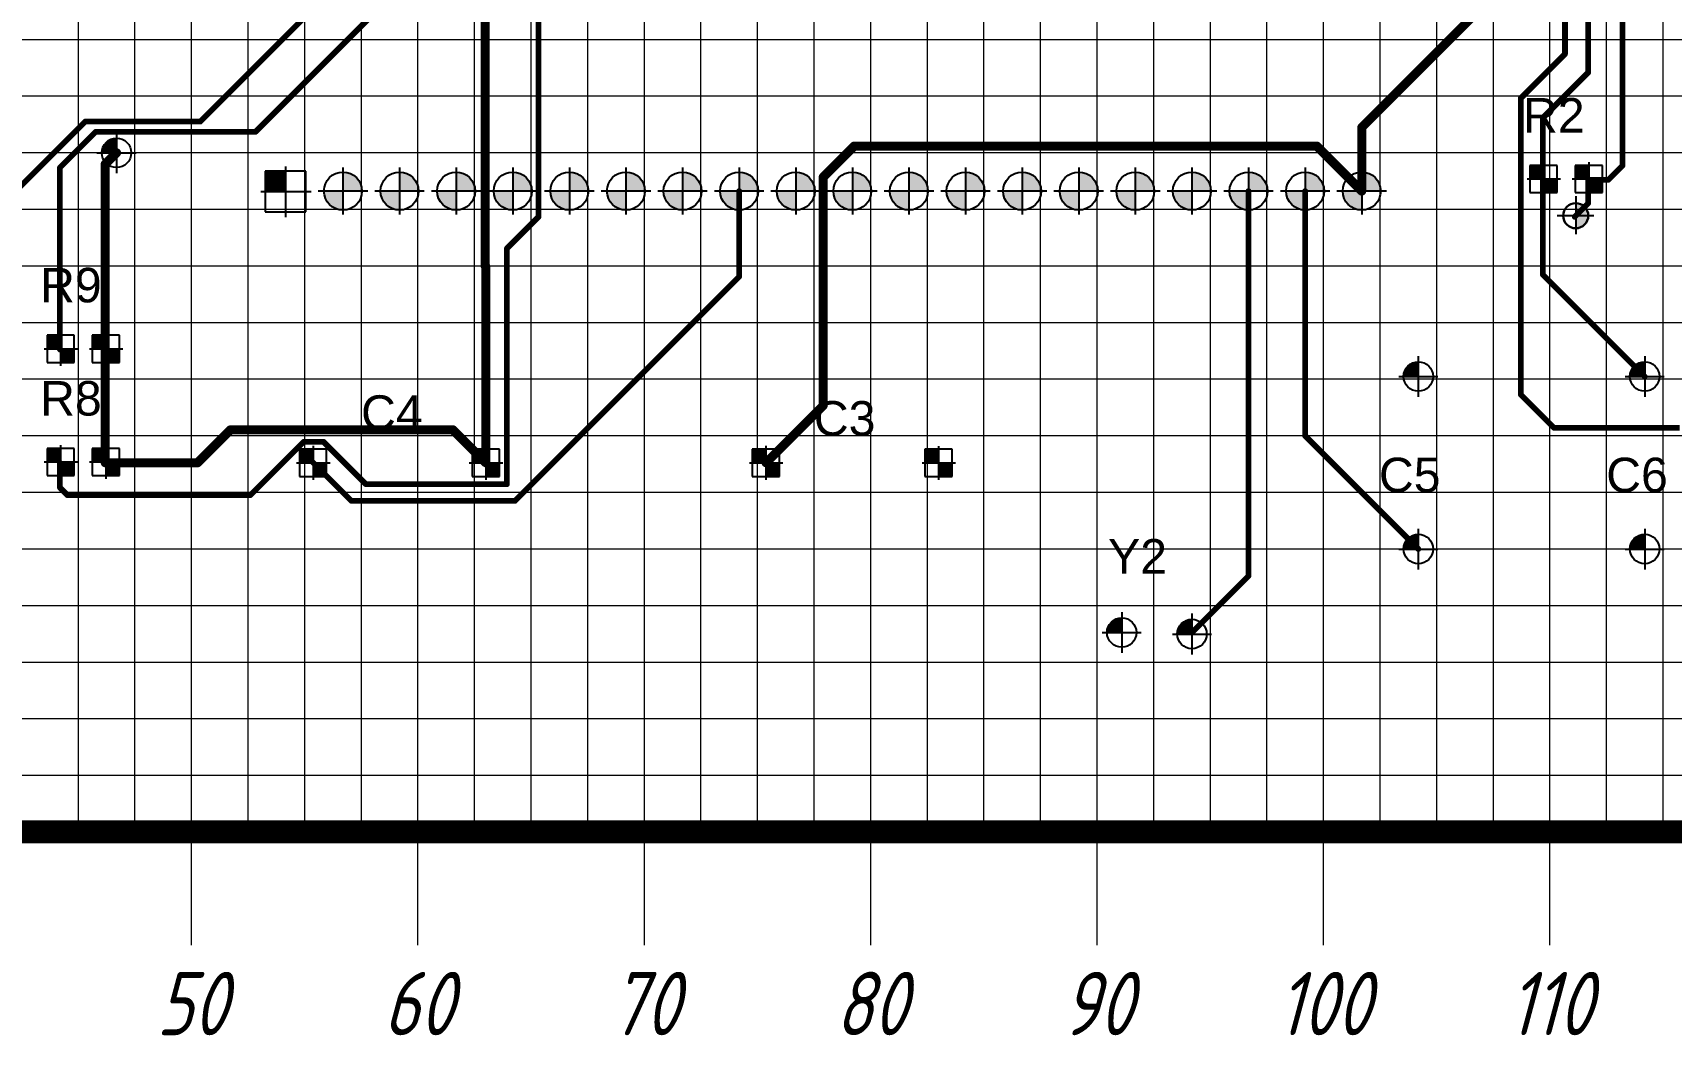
# Model space of a CAD drawing. Header units: millimetres. Extents: x 4478846 to 4492776, y 3796523 to 3799112.
# Drawn here: x 4488930.6 to 4489003, y 3797390.9 to 3797435.2 of the extents above; entities that cross this region are included whole.
import ezdxf

# ---------------------------------------------------------------- set-up
doc = ezdxf.new("R2010")
doc.units = ezdxf.units.MM
doc.linetypes.add('ACAD_ISO08W100', pattern=[36, 24, -3, 6, -3])
doc.layers.get('0').update_dxf_attribs({"lineweight": 25})
for name, color, linetype in [('InternalPlane1', 76, 'Continuous'), ('InternalPlane2', 16, 'Continuous'), ('MultiLayer', 9, 'Continuous'), ('TopLayer', 1, 'Continuous'), ('TopOverlay', 2, 'Continuous'), ('Размеры', 7, 'Continuous')]:
    doc.layers.add(name, color=color, linetype=linetype)
for name, color, linetype, lineweight in [('Tonkaya', 3, 'Continuous', 25), ('TXT', 220, 'Continuous', 20), ('тонкая', 7, 'Continuous', 13)]:
    doc.layers.add(name, color=color, linetype=linetype, lineweight=lineweight)
doc.styles.get("Standard").update_dxf_attribs({"font": 'arial.ttf'})
doc.styles.add('стиль1', font='romans.shx', dxfattribs={"width": 0.75, "oblique": 15, "height": 3.5})

# ---------------------------------------------------------------- blocks, each defined once
blk = doc.blocks.new('*U210')
at = {"layer": 'тонкая'}
blk.add_line((-64, 0), (64, 0), dxfattribs=at)
blk = doc.blocks.new('*U211')
at = {"layer": 'тонкая', "color": 0, "linetype": 'ByBlock', "lineweight": -2, "transparency": 16777216}
for p in [(0, 35), (0, 32.5), (0, 30), (0, 27.5), (0, 25), (0, 22.5), (0, 20), (0, 17.5), (0, 15), (0, 12.5), (0, 10), (0, 7.5), (0, 5), (0, 2.5), (0, 0)]:
    blk.add_blockref('*U210', p, dxfattribs=at)
blk = doc.blocks.new('*U212')
at = {"layer": 'тонкая'}
blk.add_line((0, 47.5), (0, -47.5), dxfattribs=at)
blk = doc.blocks.new('*U213')
at = {"layer": 'тонкая', "color": 0, "linetype": 'ByBlock', "lineweight": -2, "transparency": 16777216}
for p in [(45, 0), (47.5, 0), (50, 0), (52.5, 0), (55, 0), (57.5, 0), (60, 0), (62.5, 0), (65, 0), (67.5, 0), (70, 0), (72.5, 0), (75, 0), (77.5, 0), (80, 0), (82.5, 0), (85, 0), (87.5, 0), (90, 0), (92.5, 0), (95, 0), (97.5, 0), (100, 0), (102.5, 0), (105, 0), (107.5, 0), (110, 0), (112.5, 0), (115, 0)]:
    blk.add_blockref('*U212', p, dxfattribs=at)
blk = doc.blocks.new('*U204')
at = {"layer": 'тонкая'}
blk.add_line((0, 2.5), (0, -2.5), dxfattribs=at)
blk = doc.blocks.new('*U205')
at = {"layer": 'тонкая', "color": 0, "linetype": 'ByBlock', "lineweight": -2, "transparency": 16777216}
for p in [(50, 0), (60, 0), (70, 0), (80, 0), (90, 0), (100, 0), (110, 0)]:
    blk.add_blockref('*U204', p, dxfattribs=at)

msp = doc.modelspace()

# ---------------------------------------------------------------- hatches: boundary and pattern name
at = {"layer": 'Tonkaya'}
h = msp.add_hatch(color=7, dxfattribs=at)
h.dxf.hatch_style = 1
h.paths.add_polyline_path([(4488944.30968, 3797429.03318), (4488944.30968, 3797428.19432), (4488945.14854, 3797428.19432, 0.41421356)])
h.paths.add_polyline_path([(4488944.30968, 3797428.19432), (4488943.47082, 3797428.19432, 0.41421356), (4488944.30968, 3797427.35546)])
h = msp.add_hatch(color=7, dxfattribs=at)
h.dxf.hatch_style = 1
h.paths.add_polyline_path([(4488946.8097, 3797429.03318), (4488946.8097, 3797428.19432), (4488947.64856, 3797428.19432, 0.41421356)])
h.paths.add_polyline_path([(4488946.8097, 3797428.19432), (4488945.97084, 3797428.19432, 0.41421356), (4488946.8097, 3797427.35546)])
h = msp.add_hatch(color=7, dxfattribs=at)
h.dxf.hatch_style = 1
h.paths.add_polyline_path([(4488949.30967, 3797429.03318), (4488949.30967, 3797428.19432), (4488950.14853, 3797428.19432, 0.41421356)])
h.paths.add_polyline_path([(4488949.30967, 3797428.19432), (4488948.47081, 3797428.19432, 0.41421356), (4488949.30967, 3797427.35546)])
h = msp.add_hatch(color=7, dxfattribs=at)
h.dxf.hatch_style = 1
h.paths.add_polyline_path([(4488951.80969, 3797429.03318), (4488951.80969, 3797428.19432), (4488952.64855, 3797428.19432, 0.41421356)])
h.paths.add_polyline_path([(4488951.80969, 3797428.19432), (4488950.97083, 3797428.19432, 0.41421356), (4488951.80969, 3797427.35546)])
h = msp.add_hatch(color=7, dxfattribs=at)
h.dxf.hatch_style = 1
h.paths.add_polyline_path([(4488954.30971, 3797429.03318), (4488954.30971, 3797428.19432), (4488955.14857, 3797428.19432, 0.41421356)])
h.paths.add_polyline_path([(4488954.30971, 3797428.19432), (4488953.47085, 3797428.19432, 0.41421356), (4488954.30971, 3797427.35546)])
h = msp.add_hatch(color=7, dxfattribs=at)
h.dxf.hatch_style = 1
h.paths.add_polyline_path([(4488956.80968, 3797429.03318), (4488956.80968, 3797428.19432), (4488957.64854, 3797428.19432, 0.41421356)])
h.paths.add_polyline_path([(4488956.80968, 3797428.19432), (4488955.97082, 3797428.19432, 0.41421356), (4488956.80968, 3797427.35546)])
h = msp.add_hatch(color=7, dxfattribs=at)
h.dxf.hatch_style = 1
h.paths.add_polyline_path([(4488959.3097, 3797429.03318), (4488959.3097, 3797428.19432), (4488960.14856, 3797428.19432, 0.41421356)])
h.paths.add_polyline_path([(4488959.3097, 3797428.19432), (4488958.47084, 3797428.19432, 0.41421356), (4488959.3097, 3797427.35546)])
h = msp.add_hatch(color=7, dxfattribs=at)
h.dxf.hatch_style = 1
h.paths.add_polyline_path([(4488961.80967, 3797429.03318), (4488961.80967, 3797428.19432), (4488962.64853, 3797428.19432, 0.41421356)])
h.paths.add_polyline_path([(4488961.80967, 3797428.19432), (4488960.97081, 3797428.19432, 0.41421356), (4488961.80967, 3797427.35546)])
h = msp.add_hatch(color=7, dxfattribs=at)
h.dxf.hatch_style = 1
h.paths.add_polyline_path([(4488964.30969, 3797429.03318), (4488964.30969, 3797428.19432), (4488965.14855, 3797428.19432, 0.41421356)])
h.paths.add_polyline_path([(4488964.30969, 3797428.19432), (4488963.47083, 3797428.19432, 0.41421356), (4488964.30969, 3797427.35546)])
h = msp.add_hatch(color=7, dxfattribs=at)
h.dxf.hatch_style = 1
h.paths.add_polyline_path([(4488966.80971, 3797429.03318), (4488966.80971, 3797428.19432), (4488967.64857, 3797428.19432, 0.41421356)])
h.paths.add_polyline_path([(4488966.80971, 3797428.19432), (4488965.97085, 3797428.19432, 0.41421356), (4488966.80971, 3797427.35546)])
h = msp.add_hatch(color=7, dxfattribs=at)
h.dxf.hatch_style = 1
h.paths.add_polyline_path([(4488969.30968, 3797429.03318), (4488969.30968, 3797428.19432), (4488970.14854, 3797428.19432, 0.41421356)])
h.paths.add_polyline_path([(4488969.30968, 3797428.19432), (4488968.47082, 3797428.19432, 0.41421356), (4488969.30968, 3797427.35546)])
h = msp.add_hatch(color=7, dxfattribs=at)
h.dxf.hatch_style = 1
h.paths.add_polyline_path([(4488971.8097, 3797429.03318), (4488971.8097, 3797428.19432), (4488972.64856, 3797428.19432, 0.41421356)])
h.paths.add_polyline_path([(4488971.8097, 3797428.19432), (4488970.97084, 3797428.19432, 0.41421356), (4488971.8097, 3797427.35546)])
h = msp.add_hatch(color=7, dxfattribs=at)
h.dxf.hatch_style = 1
h.paths.add_polyline_path([(4488974.30967, 3797429.03318), (4488974.30967, 3797428.19432), (4488975.14853, 3797428.19432, 0.41421356)])
h.paths.add_polyline_path([(4488974.30967, 3797428.19432), (4488973.47081, 3797428.19432, 0.41421356), (4488974.30967, 3797427.35546)])
h = msp.add_hatch(color=7, dxfattribs=at)
h.dxf.hatch_style = 1
h.paths.add_polyline_path([(4488976.80969, 3797429.03318), (4488976.80969, 3797428.19432), (4488977.64855, 3797428.19432, 0.41421356)])
h.paths.add_polyline_path([(4488976.80969, 3797428.19432), (4488975.97083, 3797428.19432, 0.41421356), (4488976.80969, 3797427.35546)])
h = msp.add_hatch(color=7, dxfattribs=at)
h.dxf.hatch_style = 1
h.paths.add_polyline_path([(4488979.30971, 3797429.03318), (4488979.30971, 3797428.19432), (4488980.14857, 3797428.19432, 0.41421356)])
h.paths.add_polyline_path([(4488979.30971, 3797428.19432), (4488978.47085, 3797428.19432, 0.41421356), (4488979.30971, 3797427.35546)])
h = msp.add_hatch(color=7, dxfattribs=at)
h.dxf.hatch_style = 1
h.paths.add_polyline_path([(4488981.80968, 3797429.03318), (4488981.80968, 3797428.19432), (4488982.64854, 3797428.19432, 0.41421356)])
h.paths.add_polyline_path([(4488981.80968, 3797428.19432), (4488980.97082, 3797428.19432, 0.41421356), (4488981.80968, 3797427.35546)])
h = msp.add_hatch(color=7, dxfattribs=at)
h.dxf.hatch_style = 1
h.paths.add_polyline_path([(4488984.3097, 3797429.03318), (4488984.3097, 3797428.19432), (4488985.14856, 3797428.19432, 0.41421356)])
h.paths.add_polyline_path([(4488984.3097, 3797428.19432), (4488983.47084, 3797428.19432, 0.41421356), (4488984.3097, 3797427.35546)])
h = msp.add_hatch(color=7, dxfattribs=at)
h.dxf.hatch_style = 1
h.paths.add_polyline_path([(4488986.80967, 3797429.03318), (4488986.80967, 3797428.19432), (4488987.64853, 3797428.19432, 0.41421356)])
h.paths.add_polyline_path([(4488986.80967, 3797428.19432), (4488985.97081, 3797428.19432, 0.41421356), (4488986.80967, 3797427.35546)])
h = msp.add_hatch(color=7, dxfattribs=at)
h.dxf.hatch_style = 1
h.paths.add_polyline_path([(4488989.30969, 3797429.03318), (4488989.30969, 3797428.19432), (4488990.14855, 3797428.19432, 0.41421356)])
h.paths.add_polyline_path([(4488989.30969, 3797428.19432), (4488988.47083, 3797428.19432, 0.41421356), (4488989.30969, 3797427.35546)])
at = {"layer": 'TXT'}
h = msp.add_hatch(color=0, dxfattribs=at)
h.dxf.hatch_style = 1
h.paths.add_polyline_path([(4488934.3097, 3797430.53474, 0.41421356), (4488933.6593, 3797429.88434), (4488934.3097, 3797429.88434)])
h = msp.add_hatch(color=0, dxfattribs=at)
h.dxf.hatch_style = 1
h.paths.add_polyline_path([(4488991.80971, 3797420.65475, 0.41421356), (4488991.15931, 3797420.00435), (4488991.80971, 3797420.00435)])
h = msp.add_hatch(color=0, dxfattribs=at)
h.dxf.hatch_style = 1
h.paths.add_polyline_path([(4489001.80969, 3797420.65475, 0.41421356), (4489001.15929, 3797420.00435), (4489001.80969, 3797420.00435)])
h = msp.add_hatch(color=0, dxfattribs=at)
h.dxf.hatch_style = 1
h.paths.add_polyline_path([(4488991.80971, 3797413.03475, 0.41421356), (4488991.15931, 3797412.38435), (4488991.80971, 3797412.38435)])
h = msp.add_hatch(color=0, dxfattribs=at)
h.dxf.hatch_style = 1
h.paths.add_polyline_path([(4489001.80969, 3797413.03475, 0.41421356), (4489001.15929, 3797412.38435), (4489001.80969, 3797412.38435)])
h = msp.add_hatch(color=0, dxfattribs=at)
h.dxf.hatch_style = 1
h.paths.add_polyline_path([(4488978.70971, 3797409.34474, 0.41421356), (4488978.05931, 3797408.69434), (4488978.70971, 3797408.69434)])
h = msp.add_hatch(color=0, dxfattribs=at)
h.dxf.hatch_style = 1
h.paths.add_polyline_path([(4488981.80968, 3797409.28124, 0.41421356), (4488981.15928, 3797408.63084), (4488981.80968, 3797408.63084)])
at = {"layer": 'Размеры', "lineweight": 30}
h = msp.add_hatch(color=0, dxfattribs=at)
h.dxf.hatch_style = 1
edge = h.paths.add_edge_path()
edge.add_line((4488999.31718, 3797427.23976), (4488998.76281, 3797427.1047))
edge.add_line((4488998.76281, 3797427.1047), (4488998.76281, 3797426.54985))
edge.add_arc((4488998.81988, 3797427.07168), 0.52494, 263.7592025, 378.6746193)
edge = h.paths.add_edge_path()
edge.add_line((4488998.76281, 3797427.65954), (4488998.76281, 3797427.1047))
edge.add_line((4488998.76281, 3797427.1047), (4488999.31718, 3797427.23976))
edge.add_arc((4488998.72633, 3797427.03542), 0.62519, 19.0774453, 86.6543092)

# ---------------------------------------------------------------- linework, layer by layer
at = {"color": 7, "linetype": 'Continuous'}
for p, q in [((4488942.67696, 3797429.0736), (4488940.87376, 3797429.0736)), ((4488940.87376, 3797429.0736), (4488940.87376, 3797427.27041)), ((4488941.77536, 3797429.28254), (4488941.77475, 3797427.04609)), ((4488942.67696, 3797427.27041), (4488942.67696, 3797429.0736)), ((4488997.93967, 3797429.32935), (4488996.73754, 3797429.32935)), ((4488996.73754, 3797429.32935), (4488996.73754, 3797428.12722)), ((4488997.33861, 3797429.46864), (4488997.3382, 3797427.97767)), ((4488997.93967, 3797428.12722), (4488997.93967, 3797429.32935)), ((4488997.93967, 3797428.12722), (4488997.93967, 3797429.32935)), ((4488999.93967, 3797429.32935), (4488998.73754, 3797429.32935)), ((4488998.73754, 3797429.32935), (4488998.73754, 3797428.12722)), ((4488999.3386, 3797429.46864), (4488999.3382, 3797427.97767)), ((4488999.93967, 3797428.12722), (4488999.93967, 3797429.32935)), ((4488999.93967, 3797428.12722), (4488999.93967, 3797429.32935)), ((4488996.61117, 3797428.72828), (4488998.08749, 3797428.72828)), ((4488998.61116, 3797428.72828), (4489000.08749, 3797428.72828)), ((4488940.6842, 3797428.172), (4488942.89869, 3797428.172)), ((4488996.73754, 3797428.12722), (4488997.93967, 3797428.12722)), ((4488998.73754, 3797428.12722), (4488999.93967, 3797428.12722)), ((4488940.87376, 3797427.27041), (4488942.67696, 3797427.27041)), ((4488932.43968, 3797421.82934), (4488931.23755, 3797421.82934)), ((4488931.23755, 3797421.82934), (4488931.23755, 3797420.62721)), ((4488931.83861, 3797421.96863), (4488931.8382, 3797420.47766)), ((4488932.43968, 3797420.62721), (4488932.43968, 3797421.82934)), ((4488932.43968, 3797420.62721), (4488932.43968, 3797421.82934)), ((4488934.43967, 3797421.82934), (4488933.23754, 3797421.82934)), ((4488933.23754, 3797421.82934), (4488933.23754, 3797420.62721)), ((4488933.83861, 3797421.96863), (4488933.8382, 3797420.47766)), ((4488934.43967, 3797420.62721), (4488934.43967, 3797421.82934)), ((4488934.43967, 3797420.62721), (4488934.43967, 3797421.82934)), ((4488931.11117, 3797421.22827), (4488932.5875, 3797421.22827)), ((4488933.11117, 3797421.22827), (4488934.58749, 3797421.22827)), ((4488931.23755, 3797420.62721), (4488932.43968, 3797420.62721)), ((4488933.23754, 3797420.62721), (4488934.43967, 3797420.62721)), ((4488932.43968, 3797416.82935), (4488931.23755, 3797416.82935)), ((4488931.23755, 3797416.82935), (4488931.23755, 3797415.62722)), ((4488931.83861, 3797416.96864), (4488931.8382, 3797415.47767)), ((4488932.43968, 3797415.62722), (4488932.43968, 3797416.82935)), ((4488932.43968, 3797415.62722), (4488932.43968, 3797416.82935)), ((4488934.43967, 3797416.82935), (4488933.23754, 3797416.82935)), ((4488933.23754, 3797416.82935), (4488933.23754, 3797415.62722)), ((4488933.83861, 3797416.96864), (4488933.8382, 3797415.47767)), ((4488934.43967, 3797415.62722), (4488934.43967, 3797416.82935)), ((4488934.43967, 3797415.62722), (4488934.43967, 3797416.82935)), ((4488943.59004, 3797416.79541), (4488942.38791, 3797416.79541)), ((4488942.38791, 3797416.79541), (4488942.38791, 3797415.59328)), ((4488942.98898, 3797416.9347), (4488942.98857, 3797415.44374)), ((4488943.59004, 3797415.59328), (4488943.59004, 3797416.79541)), ((4488943.59004, 3797415.59328), (4488943.59004, 3797416.79541)), ((4488951.2197, 3797416.79435), (4488950.01757, 3797416.79435)), ((4488950.01757, 3797416.79435), (4488950.01757, 3797415.59221)), ((4488950.61863, 3797416.93364), (4488950.61822, 3797415.44267)), ((4488951.2197, 3797415.59221), (4488951.2197, 3797416.79435)), ((4488963.59005, 3797416.79541), (4488962.38792, 3797416.79541)), ((4488962.38792, 3797416.79541), (4488962.38792, 3797415.59328)), ((4488962.98899, 3797416.9347), (4488962.98858, 3797415.44374)), ((4488963.59005, 3797415.59328), (4488963.59005, 3797416.79541)), ((4488963.59005, 3797415.59328), (4488963.59005, 3797416.79541)), ((4488971.21971, 3797416.79435), (4488970.01758, 3797416.79435)), ((4488970.01758, 3797416.79435), (4488970.01758, 3797415.59221)), ((4488970.61864, 3797416.93364), (4488970.61824, 3797415.44267)), ((4488971.21971, 3797415.59221), (4488971.21971, 3797416.79435)), ((4488931.11117, 3797416.22828), (4488932.5875, 3797416.22828)), ((4488933.11117, 3797416.22828), (4488934.58749, 3797416.22828)), ((4488942.26154, 3797416.19435), (4488943.73786, 3797416.19435)), ((4488949.89119, 3797416.19328), (4488951.36752, 3797416.19328)), ((4488962.26155, 3797416.19435), (4488963.73787, 3797416.19435)), ((4488969.8912, 3797416.19328), (4488971.36753, 3797416.19328)), ((4488931.23755, 3797415.62722), (4488932.43968, 3797415.62722)), ((4488933.23754, 3797415.62722), (4488934.43967, 3797415.62722)), ((4488942.38791, 3797415.59328), (4488943.59004, 3797415.59328)), ((4488950.01757, 3797415.59221), (4488951.2197, 3797415.59221)), ((4488962.38792, 3797415.59328), (4488963.59005, 3797415.59328)), ((4488970.01758, 3797415.59221), (4488971.21971, 3797415.59221))]:
    msp.add_line(p, q, dxfattribs=at)
at = {"color": 7}
for points in [[(4488941.77536, 3797428.172), (4488941.77536, 3797429.0736), (4488940.87376, 3797428.172), (4488940.87376, 3797429.0736)], [(4488941.77536, 3797428.172), (4488941.77536, 3797429.0736), (4488940.87376, 3797428.172), (4488940.87376, 3797429.0736)], [(4488997.33861, 3797428.72828), (4488997.33861, 3797429.32935), (4488996.73754, 3797428.72828), (4488996.73754, 3797429.32935)], [(4488997.33861, 3797428.72828), (4488997.33861, 3797429.32935), (4488996.73754, 3797428.72828), (4488996.73754, 3797429.32935)], [(4488999.3386, 3797428.72828), (4488999.3386, 3797429.32935), (4488998.73754, 3797428.72828), (4488998.73754, 3797429.32935)], [(4488999.3386, 3797428.72828), (4488999.3386, 3797429.32935), (4488998.73754, 3797428.72828), (4488998.73754, 3797429.32935)], [(4488997.33861, 3797428.72828), (4488997.33861, 3797428.12722), (4488997.93967, 3797428.72828), (4488997.93967, 3797428.12722)], [(4488997.33861, 3797428.72828), (4488997.33861, 3797428.12722), (4488997.93967, 3797428.72828), (4488997.93967, 3797428.12722)], [(4488999.3386, 3797428.72828), (4488999.3386, 3797428.12722), (4488999.93967, 3797428.72828), (4488999.93967, 3797428.12722)], [(4488999.3386, 3797428.72828), (4488999.3386, 3797428.12722), (4488999.93967, 3797428.72828), (4488999.93967, 3797428.12722)], [(4488931.83861, 3797421.22827), (4488931.83861, 3797421.82934), (4488931.23755, 3797421.22827), (4488931.23755, 3797421.82934)], [(4488931.83861, 3797421.22827), (4488931.83861, 3797421.82934), (4488931.23755, 3797421.22827), (4488931.23755, 3797421.82934)], [(4488933.83861, 3797421.22827), (4488933.83861, 3797421.82934), (4488933.23754, 3797421.22827), (4488933.23754, 3797421.82934)], [(4488933.83861, 3797421.22827), (4488933.83861, 3797421.82934), (4488933.23754, 3797421.22827), (4488933.23754, 3797421.82934)], [(4488931.83861, 3797421.22827), (4488931.83861, 3797420.62721), (4488932.43968, 3797421.22827), (4488932.43968, 3797420.62721)], [(4488931.83861, 3797421.22827), (4488931.83861, 3797420.62721), (4488932.43968, 3797421.22827), (4488932.43968, 3797420.62721)], [(4488933.83861, 3797421.22827), (4488933.83861, 3797420.62721), (4488934.43967, 3797421.22827), (4488934.43967, 3797420.62721)], [(4488933.83861, 3797421.22827), (4488933.83861, 3797420.62721), (4488934.43967, 3797421.22827), (4488934.43967, 3797420.62721)], [(4488931.83861, 3797416.22828), (4488931.83861, 3797416.82935), (4488931.23755, 3797416.22828), (4488931.23755, 3797416.82935)], [(4488931.83861, 3797416.22828), (4488931.83861, 3797416.82935), (4488931.23755, 3797416.22828), (4488931.23755, 3797416.82935)], [(4488933.83861, 3797416.22828), (4488933.83861, 3797416.82935), (4488933.23754, 3797416.22828), (4488933.23754, 3797416.82935)], [(4488933.83861, 3797416.22828), (4488933.83861, 3797416.82935), (4488933.23754, 3797416.22828), (4488933.23754, 3797416.82935)], [(4488942.98898, 3797416.19435), (4488942.98898, 3797416.79541), (4488942.38791, 3797416.19435), (4488942.38791, 3797416.79541)], [(4488942.98898, 3797416.19435), (4488942.98898, 3797416.79541), (4488942.38791, 3797416.19435), (4488942.38791, 3797416.79541)], [(4488950.61863, 3797416.19328), (4488950.61863, 3797416.79435), (4488950.01757, 3797416.19328), (4488950.01757, 3797416.79435)], [(4488950.61863, 3797416.19328), (4488950.61863, 3797416.79435), (4488950.01757, 3797416.19328), (4488950.01757, 3797416.79435)], [(4488962.98899, 3797416.19435), (4488962.98899, 3797416.79541), (4488962.38792, 3797416.19435), (4488962.38792, 3797416.79541)], [(4488962.98899, 3797416.19435), (4488962.98899, 3797416.79541), (4488962.38792, 3797416.19435), (4488962.38792, 3797416.79541)], [(4488970.61864, 3797416.19328), (4488970.61864, 3797416.79435), (4488970.01758, 3797416.19328), (4488970.01758, 3797416.79435)], [(4488970.61864, 3797416.19328), (4488970.61864, 3797416.79435), (4488970.01758, 3797416.19328), (4488970.01758, 3797416.79435)], [(4488931.83861, 3797416.22828), (4488931.83861, 3797415.62722), (4488932.43968, 3797416.22828), (4488932.43968, 3797415.62722)], [(4488931.83861, 3797416.22828), (4488931.83861, 3797415.62722), (4488932.43968, 3797416.22828), (4488932.43968, 3797415.62722)], [(4488933.83861, 3797416.22828), (4488933.83861, 3797415.62722), (4488934.43967, 3797416.22828), (4488934.43967, 3797415.62722)], [(4488933.83861, 3797416.22828), (4488933.83861, 3797415.62722), (4488934.43967, 3797416.22828), (4488934.43967, 3797415.62722)], [(4488942.98898, 3797416.19435), (4488942.98898, 3797415.59328), (4488943.59004, 3797416.19435), (4488943.59004, 3797415.59328)], [(4488942.98898, 3797416.19435), (4488942.98898, 3797415.59328), (4488943.59004, 3797416.19435), (4488943.59004, 3797415.59328)], [(4488950.61863, 3797416.19328), (4488950.61863, 3797415.59221), (4488951.2197, 3797416.19328), (4488951.2197, 3797415.59221)], [(4488950.61863, 3797416.19328), (4488950.61863, 3797415.59221), (4488951.2197, 3797416.19328), (4488951.2197, 3797415.59221)], [(4488962.98899, 3797416.19435), (4488962.98899, 3797415.59328), (4488963.59005, 3797416.19435), (4488963.59005, 3797415.59328)], [(4488962.98899, 3797416.19435), (4488962.98899, 3797415.59328), (4488963.59005, 3797416.19435), (4488963.59005, 3797415.59328)], [(4488970.61864, 3797416.19328), (4488970.61864, 3797415.59221), (4488971.21971, 3797416.19328), (4488971.21971, 3797415.59221)], [(4488970.61864, 3797416.19328), (4488970.61864, 3797415.59221), (4488971.21971, 3797416.19328), (4488971.21971, 3797415.59221)]]:
    msp.add_solid(points, dxfattribs=at)
at = {"layer": 'InternalPlane1', "lineweight": 106, "const_width": 1.016}
msp.add_lwpolyline([(4488887.60969, 3797399.89432), (4489015.60969, 3797399.89432)], dxfattribs=at)
at = {"layer": 'InternalPlane2', "lineweight": 106, "const_width": 1.016}
msp.add_lwpolyline([(4488887.60969, 3797399.89432), (4489015.60969, 3797399.89432)], dxfattribs=at)
at = {"layer": 'MultiLayer', "color": 0}
for centre in [(4488934.3097, 3797429.88434), (4488991.80971, 3797420.00435), (4489001.80969, 3797420.00435), (4488991.80971, 3797412.38435), (4489001.80969, 3797412.38435), (4488978.70971, 3797408.69434), (4488981.80968, 3797408.63084)]:
    msp.add_circle(centre, 0.6504, dxfattribs=at)
at = {"layer": 'Tonkaya', "color": 7}
for p, q in [((4488944.30968, 3797429.23117), (4488944.30968, 3797427.15747)), ((4488946.8097, 3797429.23117), (4488946.8097, 3797427.15747)), ((4488949.30967, 3797429.23117), (4488949.30967, 3797427.15747)), ((4488951.80969, 3797429.23117), (4488951.80969, 3797427.15747)), ((4488954.30971, 3797429.23117), (4488954.30971, 3797427.15747)), ((4488956.80968, 3797429.23117), (4488956.80968, 3797427.15747)), ((4488959.3097, 3797429.23117), (4488959.3097, 3797427.15747)), ((4488961.80967, 3797429.23117), (4488961.80967, 3797427.15747)), ((4488964.30969, 3797429.23117), (4488964.30969, 3797427.15747)), ((4488966.80971, 3797429.23117), (4488966.80971, 3797427.15747)), ((4488969.30968, 3797429.23117), (4488969.30968, 3797427.15747)), ((4488971.8097, 3797429.23117), (4488971.8097, 3797427.15747)), ((4488974.30967, 3797429.23117), (4488974.30967, 3797427.15747)), ((4488976.80969, 3797429.23117), (4488976.80969, 3797427.15747)), ((4488979.30971, 3797429.23117), (4488979.30971, 3797427.15747)), ((4488981.80968, 3797429.23117), (4488981.80968, 3797427.15747)), ((4488984.3097, 3797429.23117), (4488984.3097, 3797427.15747)), ((4488986.80967, 3797429.23117), (4488986.80967, 3797427.15747)), ((4488989.30969, 3797429.23117), (4488989.30969, 3797427.15747)), ((4488945.4039, 3797428.19432), (4488943.21546, 3797428.19432)), ((4488947.90392, 3797428.19432), (4488945.71548, 3797428.19432)), ((4488950.40389, 3797428.19432), (4488948.21545, 3797428.19432)), ((4488952.90391, 3797428.19432), (4488950.71547, 3797428.19432)), ((4488955.40393, 3797428.19432), (4488953.21549, 3797428.19432)), ((4488957.9039, 3797428.19432), (4488955.71546, 3797428.19432)), ((4488960.40392, 3797428.19432), (4488958.21548, 3797428.19432)), ((4488962.90389, 3797428.19432), (4488960.71545, 3797428.19432)), ((4488965.40391, 3797428.19432), (4488963.21547, 3797428.19432)), ((4488967.90393, 3797428.19432), (4488965.71549, 3797428.19432)), ((4488970.4039, 3797428.19432), (4488968.21546, 3797428.19432)), ((4488972.90392, 3797428.19432), (4488970.71548, 3797428.19432)), ((4488975.40389, 3797428.19432), (4488973.21545, 3797428.19432)), ((4488977.90391, 3797428.19432), (4488975.71547, 3797428.19432)), ((4488980.40393, 3797428.19432), (4488978.21549, 3797428.19432)), ((4488982.9039, 3797428.19432), (4488980.71546, 3797428.19432)), ((4488985.40392, 3797428.19432), (4488983.21548, 3797428.19432)), ((4488987.90389, 3797428.19432), (4488985.71545, 3797428.19432)), ((4488990.40391, 3797428.19432), (4488988.21547, 3797428.19432)), ((4488998.76281, 3797427.96228), (4488998.76281, 3797426.29138)), ((4488999.55681, 3797427.1047), (4488997.94236, 3797427.1047))]:
    msp.add_line(p, q, dxfattribs=at)
for centre in [(4488944.30968, 3797428.19432), (4488946.8097, 3797428.19432), (4488949.30967, 3797428.19432), (4488951.80969, 3797428.19432), (4488954.30971, 3797428.19432), (4488956.80968, 3797428.19432), (4488959.3097, 3797428.19432), (4488961.80967, 3797428.19432), (4488964.30969, 3797428.19432), (4488966.80971, 3797428.19432), (4488969.30968, 3797428.19432), (4488971.8097, 3797428.19432), (4488974.30967, 3797428.19432), (4488976.80969, 3797428.19432), (4488979.30971, 3797428.19432), (4488981.80968, 3797428.19432), (4488984.3097, 3797428.19432), (4488986.80967, 3797428.19432), (4488989.30969, 3797428.19432)]:
    msp.add_circle(centre, 0.83886, dxfattribs=at)
at = {"layer": 'TopLayer', "color": 0, "linetype": 'ACAD_ISO08W100'}
for p, q in [((4488934.3097, 3797430.78316), (4488934.3097, 3797428.98551)), ((4488933.44517, 3797429.88434), (4488935.17423, 3797429.88434)), ((4488991.80971, 3797420.90317), (4488991.80971, 3797419.10552)), ((4489001.80969, 3797420.90317), (4489001.80969, 3797419.10552)), ((4488990.94518, 3797420.00435), (4488992.67424, 3797420.00435)), ((4489000.94516, 3797420.00435), (4489002.67422, 3797420.00435)), ((4488991.80971, 3797413.28317), (4488991.80971, 3797411.48552)), ((4489001.80969, 3797413.28317), (4489001.80969, 3797411.48552)), ((4488990.94518, 3797412.38435), (4488992.67424, 3797412.38435)), ((4489000.94516, 3797412.38435), (4489002.67422, 3797412.38435)), ((4488978.70971, 3797409.59316), (4488978.70971, 3797407.79551)), ((4488981.80968, 3797409.52966), (4488981.80968, 3797407.73201)), ((4488977.84518, 3797408.69434), (4488979.57424, 3797408.69434)), ((4488980.94515, 3797408.63084), (4488982.67421, 3797408.63084))]:
    msp.add_line(p, q, dxfattribs=at)
at = {"layer": 'TopLayer'}
for points, const_width in [([(4488950.58709, 3797424.89872), (4488950.58709, 3797481.38472)], 0.4), ([(4489000.82829, 3797429.31832), (4489000.82829, 3797457.17572)], 0.254), ([(4488998.28829, 3797434.24592), (4488998.28829, 3797440.91495)], 0.254), ([(4488938.01251, 3797431.26534), (4488946.8097, 3797440.06252)], 0.254), ([(4488952.94929, 3797427.05772), (4488952.94929, 3797440.05475)], 0.254), ([(4488940.4469, 3797430.81134), (4488949.21549, 3797439.57992)], 0.254), ([(4488989.30969, 3797431.00031), (4488994.50369, 3797436.19431)], 0.4), ([(4488999.30967, 3797433.42652), (4488999.30967, 3797436.19431)], 0.254), ([(4488996.33249, 3797432.29012), (4488998.28829, 3797434.24592)], 0.254), ([(4488997.30967, 3797431.42652), (4488999.30967, 3797433.42652)], 0.254), ([(4488996.33249, 3797419.20912), (4488996.33249, 3797432.29012)], 0.254), ([(4488929.68289, 3797428.01952), (4488932.9287, 3797431.26534)], 0.254), ([(4488932.9287, 3797431.26534), (4488938.01251, 3797431.26534)], 0.254), ([(4488989.30969, 3797428.19432), (4488989.30969, 3797431.00031)], 0.4), ([(4488997.30967, 3797428.69435), (4488997.30967, 3797431.42652)], 0.254), ([(4488931.80968, 3797429.22973), (4488933.39129, 3797430.81134)], 0.254), ([(4488933.39129, 3797430.81134), (4488940.4469, 3797430.81134)], 0.254), ([(4488933.80967, 3797429.38431), (4488934.3097, 3797429.88434)], 0.4), ([(4488965.52229, 3797428.81032), (4488966.89389, 3797430.18192)], 0.4), ([(4488966.89389, 3797430.18192), (4488987.32209, 3797430.18192)], 0.4), ([(4488987.32209, 3797430.18192), (4488989.30969, 3797428.19432)], 0.4), ([(4488931.80968, 3797421.19434), (4488931.80968, 3797429.22973)], 0.254), ([(4488933.80967, 3797421.19434), (4488933.80967, 3797429.38431)], 0.4), ([(4489000.20431, 3797428.69435), (4489000.82829, 3797429.31832)], 0.254), ([(4488961.80967, 3797424.41191), (4488961.80967, 3797428.19432)], 0.254), ([(4488965.52229, 3797418.71692), (4488965.52229, 3797428.81032)], 0.4), ([(4488984.3097, 3797411.19436), (4488984.3097, 3797428.19432)], 0.254), ([(4488986.80967, 3797417.38439), (4488986.80967, 3797428.19432)], 0.254), ([(4488997.30967, 3797424.50436), (4488997.30967, 3797428.69435)], 0.254), ([(4488999.30967, 3797428.69435), (4489000.20431, 3797428.69435)], 0.254), ([(4488999.30967, 3797427.64731), (4488999.30967, 3797428.69435)], 0.254), ([(4488998.72009, 3797427.05772), (4488999.30967, 3797427.64731)], 0.254), ([(4488951.55229, 3797425.66072), (4488952.94929, 3797427.05772)], 0.254), ([(4488951.55229, 3797415.24672), (4488951.55229, 3797425.66072)], 0.254), ([(4488950.58709, 3797424.89872), (4488950.6197, 3797424.86611)], 0.4), ([(4488950.6197, 3797416.19435), (4488950.6197, 3797424.86611)], 0.4), ([(4488951.90789, 3797414.51012), (4488961.80967, 3797424.41191)], 0.254), ([(4488997.30967, 3797424.50436), (4489001.80969, 3797420.00435)], 0.254), ([(4488933.80967, 3797416.19435), (4488933.80967, 3797421.19434)], 0.4), ([(4488962.99971, 3797416.19435), (4488965.52229, 3797418.71692)], 0.4), ([(4488996.33249, 3797419.20912), (4488997.80569, 3797417.73592)], 0.254), ([(4488937.88709, 3797416.19435), (4488939.34108, 3797417.64834)], 0.4), ([(4488939.34108, 3797417.64834), (4488949.1657, 3797417.64834)], 0.4), ([(4488949.1657, 3797417.64834), (4488950.6197, 3797416.19435)], 0.4), ([(4488986.80967, 3797417.38439), (4488991.80971, 3797412.38435)], 0.254), ([(4488997.80569, 3797417.73592), (4489003.35132, 3797417.73592)], 0.254), ([(4488940.22389, 3797414.76412), (4488942.58111, 3797417.12135)], 0.254), ([(4488942.58111, 3797417.12135), (4488943.44969, 3797417.12135)], 0.254), ([(4488943.44969, 3797417.12135), (4488945.32431, 3797415.24672)], 0.254), ([(4488931.80968, 3797415.09432), (4488931.80968, 3797416.19435)], 0.254), ([(4488933.80967, 3797416.19435), (4488937.88709, 3797416.19435)], 0.4), ([(4488942.9997, 3797416.19435), (4488944.68392, 3797414.51012)], 0.254), ([(4488945.32431, 3797415.24672), (4488951.55229, 3797415.24672)], 0.254), ([(4488931.80968, 3797415.09432), (4488932.13988, 3797414.76412)], 0.254), ([(4488932.13988, 3797414.76412), (4488940.22389, 3797414.76412)], 0.254), ([(4488944.68392, 3797414.51012), (4488951.90789, 3797414.51012)], 0.254), ([(4488981.80968, 3797408.69434), (4488984.3097, 3797411.19436)], 0.254)]:
    msp.add_lwpolyline(points, dxfattribs=dict(at, const_width=const_width))
for points, const_width in [([(4488998.22479, 3797434.24592, 1), (4488998.35179, 3797434.24592, 1)], 0.127), ([(4488998.22479, 3797434.24592, 1), (4488998.35179, 3797434.24592, 1)], 0.127), ([(4488999.24617, 3797433.42652, 1), (4488999.37317, 3797433.42652, 1)], 0.127), ([(4488999.24617, 3797433.42652, 1), (4488999.37317, 3797433.42652, 1)], 0.127), ([(4488996.26899, 3797432.29012, 1), (4488996.39599, 3797432.29012, 1)], 0.127), ([(4488996.26899, 3797432.29012, 1), (4488996.39599, 3797432.29012, 1)], 0.127), ([(4488932.8652, 3797431.26534, 1), (4488932.9922, 3797431.26534, 1)], 0.127), ([(4488932.8652, 3797431.26534, 1), (4488932.9922, 3797431.26534, 1)], 0.127), ([(4488937.94901, 3797431.26534, 1), (4488938.07601, 3797431.26534, 1)], 0.127), ([(4488937.94901, 3797431.26534, 1), (4488938.07601, 3797431.26534, 1)], 0.127), ([(4488989.20969, 3797431.00031, 1), (4488989.40969, 3797431.00031, 1)], 0.2), ([(4488989.20969, 3797431.00031, 1), (4488989.40969, 3797431.00031, 1)], 0.2), ([(4488997.24617, 3797431.42652, 1), (4488997.37317, 3797431.42652, 1)], 0.127), ([(4488997.24617, 3797431.42652, 1), (4488997.37317, 3797431.42652, 1)], 0.127), ([(4488933.32779, 3797430.81134, 1), (4488933.45479, 3797430.81134, 1)], 0.127), ([(4488933.32779, 3797430.81134, 1), (4488933.45479, 3797430.81134, 1)], 0.127), ([(4488940.3834, 3797430.81134, 1), (4488940.5104, 3797430.81134, 1)], 0.127), ([(4488940.3834, 3797430.81134, 1), (4488940.5104, 3797430.81134, 1)], 0.127), ([(4488934.2097, 3797429.88434, 1), (4488934.4097, 3797429.88434, 1)], 0.2), ([(4488966.79389, 3797430.18192, 1), (4488966.99389, 3797430.18192, 1)], 0.2), ([(4488966.79389, 3797430.18192, 1), (4488966.99389, 3797430.18192, 1)], 0.2), ([(4488987.22209, 3797430.18192, 1), (4488987.42209, 3797430.18192, 1)], 0.2), ([(4488987.22209, 3797430.18192, 1), (4488987.42209, 3797430.18192, 1)], 0.2), ([(4488931.74618, 3797429.22973, 1), (4488931.87318, 3797429.22973, 1)], 0.127), ([(4488931.74618, 3797429.22973, 1), (4488931.87318, 3797429.22973, 1)], 0.127), ([(4488933.70967, 3797429.38431, 1), (4488933.90967, 3797429.38431, 1)], 0.2), ([(4488933.70967, 3797429.38431, 1), (4488933.90967, 3797429.38431, 1)], 0.2), ([(4489000.76479, 3797429.31832, 1), (4489000.89179, 3797429.31832, 1)], 0.127), ([(4489000.76479, 3797429.31832, 1), (4489000.89179, 3797429.31832, 1)], 0.127), ([(4488961.74617, 3797428.19432, 1), (4488961.87317, 3797428.19432, 1)], 0.127), ([(4488965.42229, 3797428.81032, 1), (4488965.62229, 3797428.81032, 1)], 0.2), ([(4488965.42229, 3797428.81032, 1), (4488965.62229, 3797428.81032, 1)], 0.2), ([(4488984.2462, 3797428.19432, 1), (4488984.3732, 3797428.19432, 1)], 0.127), ([(4488986.74617, 3797428.19432, 1), (4488986.87317, 3797428.19432, 1)], 0.127), ([(4488989.20969, 3797428.19432, 1), (4488989.40969, 3797428.19432, 1)], 0.2), ([(4488989.20969, 3797428.19432, 1), (4488989.40969, 3797428.19432, 1)], 0.2), ([(4488997.24617, 3797428.69435, 1), (4488997.37317, 3797428.69435, 1)], 0.127), ([(4488997.24617, 3797428.69435, 1), (4488997.37317, 3797428.69435, 1)], 0.127), ([(4488999.24617, 3797428.69435, 1), (4488999.37317, 3797428.69435, 1)], 0.127), ([(4488999.24617, 3797428.69435, 1), (4488999.37317, 3797428.69435, 1)], 0.127), ([(4489000.14081, 3797428.69435, 1), (4489000.26781, 3797428.69435, 1)], 0.127), ([(4489000.14081, 3797428.69435, 1), (4489000.26781, 3797428.69435, 1)], 0.127), ([(4488999.24617, 3797427.64731, 1), (4488999.37317, 3797427.64731, 1)], 0.127), ([(4488999.24617, 3797427.64731, 1), (4488999.37317, 3797427.64731, 1)], 0.127), ([(4488952.88579, 3797427.05772, 1), (4488953.01279, 3797427.05772, 1)], 0.127), ([(4488952.88579, 3797427.05772, 1), (4488953.01279, 3797427.05772, 1)], 0.127), ([(4488998.65659, 3797427.05772, 1), (4488998.78359, 3797427.05772, 1)], 0.127), ([(4488951.48879, 3797425.66072, 1), (4488951.61579, 3797425.66072, 1)], 0.127), ([(4488951.48879, 3797425.66072, 1), (4488951.61579, 3797425.66072, 1)], 0.127), ([(4488950.48709, 3797424.89872, 1), (4488950.68709, 3797424.89872, 1)], 0.2), ([(4488950.48709, 3797424.89872, 1), (4488950.68709, 3797424.89872, 1)], 0.2), ([(4488950.5197, 3797424.86611, 1), (4488950.7197, 3797424.86611, 1)], 0.2), ([(4488950.5197, 3797424.86611, 1), (4488950.7197, 3797424.86611, 1)], 0.2), ([(4488961.74617, 3797424.41191, 1), (4488961.87317, 3797424.41191, 1)], 0.127), ([(4488961.74617, 3797424.41191, 1), (4488961.87317, 3797424.41191, 1)], 0.127), ([(4488997.24617, 3797424.50436, 1), (4488997.37317, 3797424.50436, 1)], 0.127), ([(4488997.24617, 3797424.50436, 1), (4488997.37317, 3797424.50436, 1)], 0.127), ([(4488931.74618, 3797421.19434, 1), (4488931.87318, 3797421.19434, 1)], 0.127), ([(4488933.70967, 3797421.19434, 1), (4488933.90967, 3797421.19434, 1)], 0.2), ([(4488933.70967, 3797421.19434, 1), (4488933.90967, 3797421.19434, 1)], 0.2), ([(4489001.74619, 3797420.00435, 1), (4489001.87319, 3797420.00435, 1)], 0.127), ([(4488965.42229, 3797418.71692, 1), (4488965.62229, 3797418.71692, 1)], 0.2), ([(4488965.42229, 3797418.71692, 1), (4488965.62229, 3797418.71692, 1)], 0.2), ([(4488996.26899, 3797419.20912, 1), (4488996.39599, 3797419.20912, 1)], 0.127), ([(4488996.26899, 3797419.20912, 1), (4488996.39599, 3797419.20912, 1)], 0.127), ([(4488939.24108, 3797417.64834, 1), (4488939.44108, 3797417.64834, 1)], 0.2), ([(4488939.24108, 3797417.64834, 1), (4488939.44108, 3797417.64834, 1)], 0.2), ([(4488949.0657, 3797417.64834, 1), (4488949.2657, 3797417.64834, 1)], 0.2), ([(4488949.0657, 3797417.64834, 1), (4488949.2657, 3797417.64834, 1)], 0.2), ([(4488986.74617, 3797417.38439, 1), (4488986.87317, 3797417.38439, 1)], 0.127), ([(4488986.74617, 3797417.38439, 1), (4488986.87317, 3797417.38439, 1)], 0.127), ([(4488997.74219, 3797417.73592, 1), (4488997.86919, 3797417.73592, 1)], 0.127), ([(4488997.74219, 3797417.73592, 1), (4488997.86919, 3797417.73592, 1)], 0.127), ([(4488942.51761, 3797417.12135, 1), (4488942.64461, 3797417.12135, 1)], 0.127), ([(4488942.51761, 3797417.12135, 1), (4488942.64461, 3797417.12135, 1)], 0.127), ([(4488943.38619, 3797417.12135, 1), (4488943.51319, 3797417.12135, 1)], 0.127), ([(4488943.38619, 3797417.12135, 1), (4488943.51319, 3797417.12135, 1)], 0.127), ([(4488931.74618, 3797416.19435, 1), (4488931.87318, 3797416.19435, 1)], 0.127), ([(4488933.70967, 3797416.19435, 1), (4488933.90967, 3797416.19435, 1)], 0.2), ([(4488933.70967, 3797416.19435, 1), (4488933.90967, 3797416.19435, 1)], 0.2), ([(4488937.78709, 3797416.19435, 1), (4488937.98709, 3797416.19435, 1)], 0.2), ([(4488937.78709, 3797416.19435, 1), (4488937.98709, 3797416.19435, 1)], 0.2), ([(4488942.9362, 3797416.19435, 1), (4488943.0632, 3797416.19435, 1)], 0.127), ([(4488950.5197, 3797416.19435, 1), (4488950.7197, 3797416.19435, 1)], 0.2), ([(4488950.5197, 3797416.19435, 1), (4488950.7197, 3797416.19435, 1)], 0.2), ([(4488962.89971, 3797416.19435, 1), (4488963.09971, 3797416.19435, 1)], 0.2), ([(4488945.26081, 3797415.24672, 1), (4488945.38781, 3797415.24672, 1)], 0.127), ([(4488945.26081, 3797415.24672, 1), (4488945.38781, 3797415.24672, 1)], 0.127), ([(4488951.48879, 3797415.24672, 1), (4488951.61579, 3797415.24672, 1)], 0.127), ([(4488951.48879, 3797415.24672, 1), (4488951.61579, 3797415.24672, 1)], 0.127), ([(4488931.74618, 3797415.09432, 1), (4488931.87318, 3797415.09432, 1)], 0.127), ([(4488931.74618, 3797415.09432, 1), (4488931.87318, 3797415.09432, 1)], 0.127), ([(4488932.07638, 3797414.76412, 1), (4488932.20338, 3797414.76412, 1)], 0.127), ([(4488932.07638, 3797414.76412, 1), (4488932.20338, 3797414.76412, 1)], 0.127), ([(4488940.16039, 3797414.76412, 1), (4488940.28739, 3797414.76412, 1)], 0.127), ([(4488940.16039, 3797414.76412, 1), (4488940.28739, 3797414.76412, 1)], 0.127), ([(4488944.62042, 3797414.51012, 1), (4488944.74742, 3797414.51012, 1)], 0.127), ([(4488944.62042, 3797414.51012, 1), (4488944.74742, 3797414.51012, 1)], 0.127), ([(4488951.84439, 3797414.51012, 1), (4488951.97139, 3797414.51012, 1)], 0.127), ([(4488951.84439, 3797414.51012, 1), (4488951.97139, 3797414.51012, 1)], 0.127), ([(4488991.74621, 3797412.38435, 1), (4488991.87321, 3797412.38435, 1)], 0.127), ([(4488984.2462, 3797411.19436, 1), (4488984.3732, 3797411.19436, 1)], 0.127), ([(4488984.2462, 3797411.19436, 1), (4488984.3732, 3797411.19436, 1)], 0.127), ([(4488981.74618, 3797408.69434, 1), (4488981.87318, 3797408.69434, 1)], 0.127)]:
    msp.add_lwpolyline(points, format="xyb", close=True, dxfattribs=dict(at, const_width=const_width))
at = {"layer": 'TopLayer', "color": 0, "lineweight": 30}
msp.add_circle((4488998.76281, 3797427.1047), 0.55484, dxfattribs=at)

# ---------------------------------------------------------------- block references
at = {"layer": 'тонкая'}
for name, p in [('*U211', (4488951.60969, 3797399.89432)), ('*U213', (4488887.60969, 3797447.39432)), ('*U205', (4488887.60969, 3797397.39432))]:
    msp.add_blockref(name, p, dxfattribs=at)

# ---------------------------------------------------------------- texts
at = {"layer": 'Tonkaya', "color": 7, "lineweight": 30, "char_height": 2.8, "width": 54, "attachment_point": 5, "style": 'стиль1'}
for s, insert in [('50', (4488937.62143, 3797392.3097, -59.74441)), ('60', (4488947.62143, 3797392.3097, -59.74441)), ('70', (4488957.62143, 3797392.3097, -59.74441)), ('80', (4488967.62143, 3797392.3097, -59.74441)), ('90', (4488977.62143, 3797392.3097, -59.74441)), ('100', (4488987.62143, 3797392.3097, -59.74441)), ('110', (4488997.62143, 3797392.3097, -59.74441))]:
    msp.add_mtext(s, dxfattribs=dict(at, insert=insert))
at = {"layer": 'TopOverlay'}
for s, p in [('R2', (4488996.43338, 3797430.77906)), ('R9', (4488930.93339, 3797423.27906)), ('R8', (4488930.93339, 3797418.27906)), ('C4', (4488945.10969, 3797417.64834)), ('C3', (4488965.10969, 3797417.39432)), ('C5', (4488990.06979, 3797414.89432)), ('C6', (4489000.10969, 3797414.89432)), ('Y2', (4488978.10609, 3797411.29896))]:
    msp.add_text(s, height=1.524, dxfattribs=at).set_placement(p)

doc.saveas('drawing.dxf')
